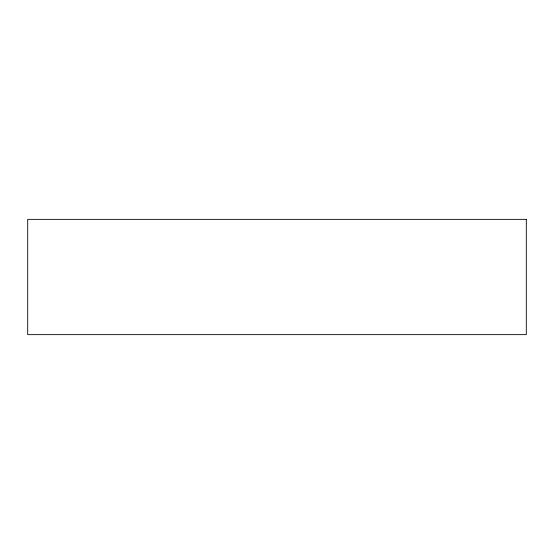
<?xml version="1.0" encoding="UTF-8"?>
<svg xmlns="http://www.w3.org/2000/svg" width="554" height="554" viewBox="0 0 554 554"><rect width="100%" height="100%" fill="white"/><g stroke="black" fill="none" stroke-linecap="round" stroke-linejoin="round"><path stroke-width="0.83" d="M526.3 219.363L27.7 219.363L27.7 334.637L526.3 334.637L526.3 219.363"/></g></svg>
